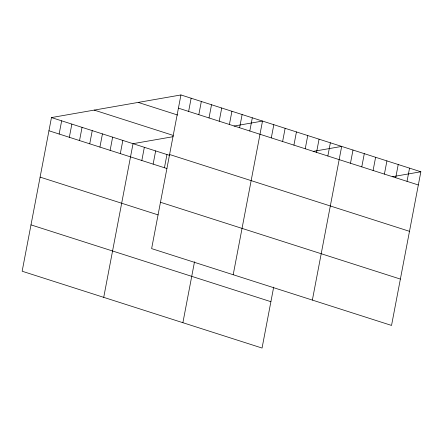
<?xml version="1.0" encoding="UTF-8"?>
<svg xmlns="http://www.w3.org/2000/svg" width="443" height="443" viewBox="0 0 443 443"><rect width="100%" height="100%" fill="white"/><g stroke="black" fill="none" stroke-linecap="round" stroke-linejoin="round"><path stroke-width="0.66" d="M180.943 94.952L151.628 248.617L391.534 325.433L420.85 171.768L180.943 94.952L51.466 117.567L22.15 271.232L262.057 348.048L273.68 287.103M59.14 134.03L61.66 120.828M69.335 137.291L71.855 124.095M79.535 140.558L82.049 127.357M89.73 143.825L92.249 130.624M99.924 147.087L102.444 133.886M110.124 150.354L112.638 137.153M120.319 153.616L122.838 140.42M103.717 297.347L133.033 143.682L173.169 136.671M141.826 160.504L144.34 147.303M153.134 164.126L155.654 150.925M164.442 167.747L166.961 154.546M188.624 111.414L191.138 98.213M198.818 114.682L201.338 101.48M209.013 117.943L211.532 104.747M219.207 121.21L221.727 108.009M182.887 322.698L194.516 261.752M229.408 124.472L231.922 111.276M239.602 127.739L242.122 114.538M249.797 131.006L252.316 117.805M233.201 274.738L262.511 121.066L234.026 126.045M271.304 137.889L273.824 124.688M282.612 141.511L285.131 128.309M293.925 145.132L296.439 131.931M305.233 148.754L307.752 135.552M316.546 152.375L319.06 139.174M327.853 155.997L330.373 142.796M312.365 300.088L341.68 146.417L313.195 151.395M350.474 163.24L352.993 150.039M361.781 166.861L364.301 153.66M373.095 170.483L375.609 157.282M384.402 174.105L386.922 160.903M395.71 177.726L398.229 164.525M407.023 181.348L409.542 168.146M392.365 176.74L420.85 171.768M178.424 108.153L418.33 184.969M138.216 102.411L177.726 115.064M94.193 110.102L173.213 135.403M169.586 154.507L409.487 231.324M51.466 117.567L169.475 155.349M48.946 130.763L166.956 168.55M160.471 202.263L400.378 279.079M40.103 177.117L158.112 214.905M30.993 224.878L270.9 301.694"/></g></svg>
